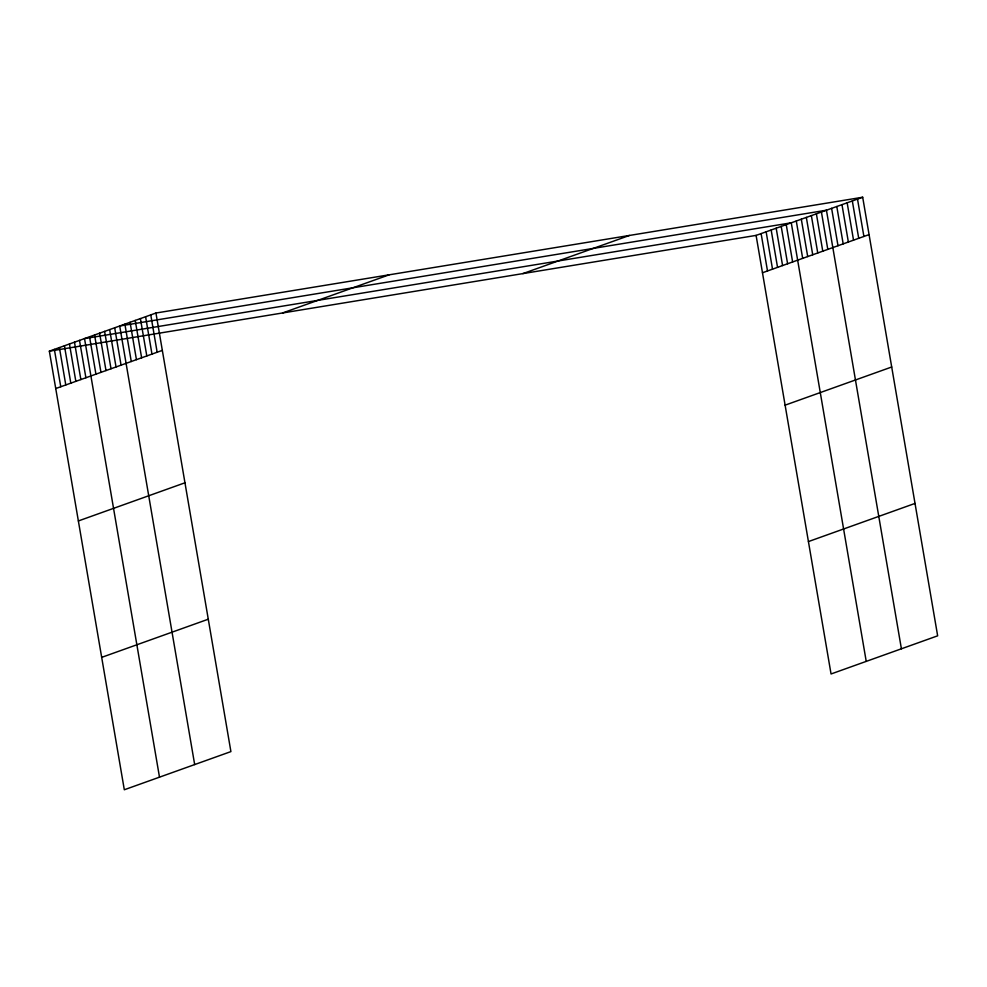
<?xml version="1.0" encoding="UTF-8"?>
<svg xmlns="http://www.w3.org/2000/svg" width="987" height="987" viewBox="0 0 987 987"><rect width="100%" height="100%" fill="white"/><g stroke="black" fill="none" stroke-linecap="round" stroke-linejoin="round"><path stroke-width="1.48" d="M155.946 313.027L230.909 751.601L124.313 789.76L49.35 351.175L155.946 313.027L862.687 197.24L937.65 635.825L831.054 673.973L756.091 235.399L862.687 197.24M55.741 388.545L162.337 350.385M282.578 312.965L389.162 274.818M522.863 273.609L629.459 235.449M762.47 272.757L869.066 234.61M78.368 520.951L184.964 482.791M785.109 405.163L891.705 367.004M101.686 657.367L208.282 619.207M808.427 541.579L915.023 503.419M49.35 351.175L756.091 235.399M857.506 199.09L863.896 236.461M852.324 200.941L858.715 238.311M847.154 202.791L853.533 240.162M841.973 204.654L848.364 242.012M836.791 206.505L843.182 243.875M831.622 208.356L838 245.726M901.402 648.792L826.44 210.206L119.698 325.994L194.673 764.58M821.418 212.008L827.797 249.378M816.385 213.809L822.776 251.179M811.363 215.61L817.754 252.98M806.342 217.411L812.72 254.769M801.308 219.2L807.699 256.571M796.287 221.002L802.678 258.372M866.228 661.389L791.266 222.803L84.524 338.59L159.499 777.176M786.244 224.604L792.623 261.974M781.211 226.405L787.601 263.763M776.189 228.194L782.58 265.565M771.168 229.996L777.546 267.366M766.134 231.797L772.525 269.167M761.113 233.598L767.504 270.969M150.764 314.878L157.155 352.248M145.595 316.728L151.973 354.099M140.413 318.579L146.804 355.949M135.231 320.43L141.622 357.8M130.062 322.293L136.44 359.65M124.88 324.143L131.271 361.513M114.677 327.795L121.068 365.165M109.656 329.596L116.034 366.954M104.622 331.398L111.013 368.756M99.601 333.187L105.991 370.557M94.579 334.988L100.958 372.358M89.546 336.789L95.936 374.159M79.503 340.392L85.894 377.75M74.481 342.181L80.86 379.551M69.448 343.982L75.839 381.352M64.426 345.783L70.817 383.153M59.405 347.584L65.784 384.955M54.371 349.386L60.762 386.744"/></g></svg>
